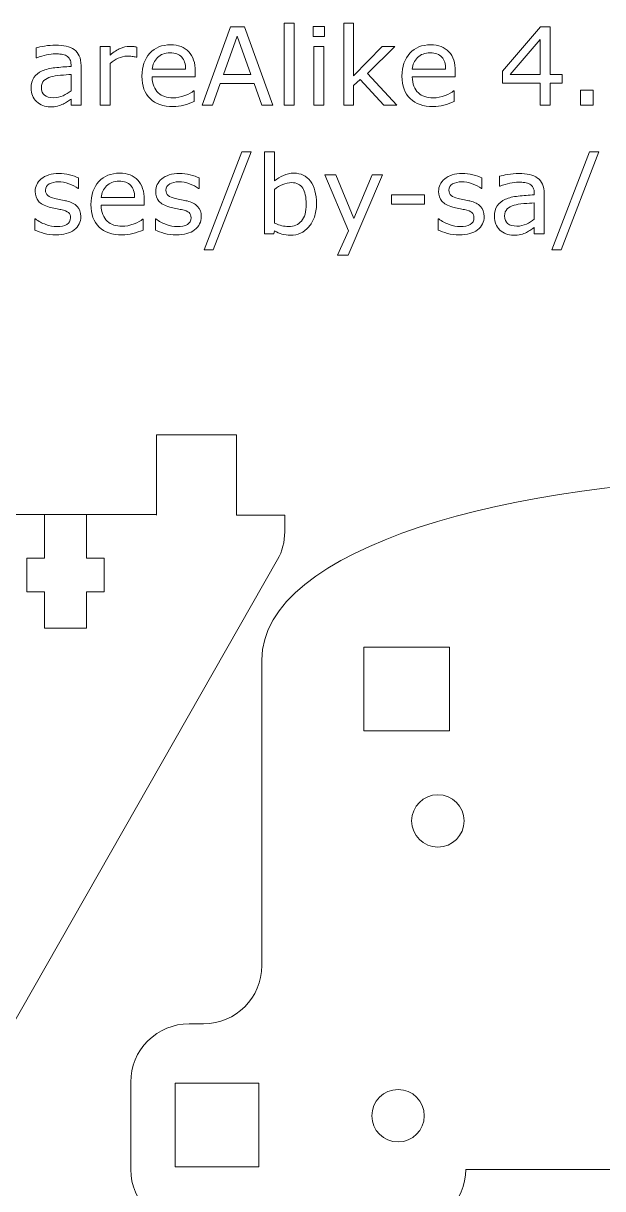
# Model space of a CAD drawing. Header units: inches. Extents: x -28 to 251, y 84 to 250.
# Drawn here: x 97.1 to 136.9, y 143.5 to 223.6 of the extents above; entities that cross this region are included whole.
import ezdxf

# ---------------------------------------------------------------- set-up
doc = ezdxf.new("R2010")
doc.units = ezdxf.units.IN
doc.header["$MEASUREMENT"] = 0
doc.layers.add('LAYER_1_0', color=7, linetype='Continuous')

# ---------------------------------------------------------------- blocks, each defined once
blk = doc.blocks.new('block 43')
at = {"layer": 'LAYER_1_0', "color": 7, "lineweight": 18}
blk.add_open_spline([(82.364, 183.118), (82.364, 183.118), (84.782, 183.118), (84.782, 183.118), (84.782, 183.118), (84.782, 186.051), (84.782, 186.051), (84.782, 186.051), (82.43, 186.051), (82.43, 186.051), (82.43, 186.051), (82.364, 186.043), (82.364, 186.043), (82.364, 186.043), (82.364, 189.81), (82.364, 189.81), (82.364, 189.81), (106.249, 189.81), (106.249, 189.81), (106.249, 189.81), (106.249, 189.755), (106.249, 189.755), (106.249, 189.755), (106.249, 189.776), (106.249, 189.776), (106.249, 189.776), (106.249, 195.283), (106.249, 195.283), (106.249, 195.283), (111.754, 195.283), (111.754, 195.283), (111.754, 195.283), (111.754, 189.776), (111.754, 189.776), (111.754, 189.776), (111.754, 189.755), (111.754, 189.755), (111.754, 189.755), (115.062, 189.755), (115.062, 189.755), (115.062, 189.755), (115.062, 188.605), (115.062, 188.605), (115.062, 187.941), (114.892, 187.285), (114.574, 186.702), (114.574, 186.702), (93.401, 149.547), (93.401, 149.547), (92.705, 148.278), (91.372, 147.488), (89.924, 147.488), (89.924, 147.488), (82.364, 147.488), (82.364, 147.488), (82.364, 147.488), (82.364, 150.931), (82.364, 150.931), (82.364, 150.931), (82.341, 150.931), (82.341, 150.931), (82.341, 150.931), (76.837, 150.931), (76.837, 150.931), (76.837, 150.931), (76.837, 156.437), (76.837, 156.437), (76.837, 156.437), (82.364, 156.437), (82.364, 156.437), (82.364, 156.437), (82.364, 183.118), (82.364, 183.118)], degree=3, knots=[0, 0, 0, 0, 1, 1, 1, 2, 2, 2, 3, 3, 3, 4, 4, 4, 5, 5, 5, 6, 6, 6, 7, 7, 7, 8, 8, 8, 9, 9, 9, 10, 10, 10, 11, 11, 11, 12, 12, 12, 13, 13, 13, 14, 14, 14, 15, 15, 15, 16, 16, 16, 17, 17, 17, 18, 18, 18, 19, 19, 19, 20, 20, 20, 21, 21, 21, 22, 22, 22, 23, 23, 23, 24, 24, 24, 24], dxfattribs=at)
blk = doc.blocks.new('block 42')
at = {"layer": 'LAYER_1_0'}
blk.add_blockref('block 43', (0, 0), dxfattribs=at)
blk = doc.blocks.new('block 47')
at = {"layer": 'LAYER_1_0', "color": 1, "lineweight": 18}
blk.add_lwpolyline([(113.283, 144.992), (107.532, 144.992), (107.532, 150.743), (113.283, 150.743), (113.283, 144.992)], dxfattribs=at)
blk = doc.blocks.new('block 46')
at = {"layer": 'LAYER_1_0'}
blk.add_blockref('block 47', (0, 0), dxfattribs=at)
blk = doc.blocks.new('block 51')
at = {"layer": 'LAYER_1_0', "color": 1, "lineweight": 18}
blk.add_open_spline([(124.644, 148.495), (124.644, 149.49), (123.837, 150.296), (122.843, 150.296), (121.848, 150.296), (121.042, 149.49), (121.042, 148.495), (121.042, 147.501), (121.848, 146.694), (122.843, 146.694), (123.837, 146.694), (124.644, 147.501), (124.644, 148.495)], degree=3, knots=[0, 0, 0, 0, 1, 1, 1, 2, 2, 2, 3, 3, 3, 4, 4, 4, 4], dxfattribs=at)
blk = doc.blocks.new('block 50')
at = {"layer": 'LAYER_1_0'}
blk.add_blockref('block 51', (0, 0), dxfattribs=at)
blk = doc.blocks.new('block 53')
at = {"layer": 'LAYER_1_0', "color": 1, "lineweight": 18}
blk.add_open_spline([(127.375, 168.754), (127.375, 169.748), (126.569, 170.554), (125.575, 170.554), (124.581, 170.554), (123.775, 169.748), (123.775, 168.754), (123.775, 167.76), (124.581, 166.954), (125.575, 166.954), (126.569, 166.954), (127.375, 167.76), (127.375, 168.754)], degree=3, knots=[0, 0, 0, 0, 1, 1, 1, 2, 2, 2, 3, 3, 3, 4, 4, 4, 4], dxfattribs=at)
blk = doc.blocks.new('block 52')
at = {"layer": 'LAYER_1_0'}
blk.add_blockref('block 53', (0, 0), dxfattribs=at)
blk = doc.blocks.new('block 57')
at = {"layer": 'LAYER_1_0', "color": 1, "lineweight": 18}
blk.add_lwpolyline([(126.365, 180.692), (126.365, 174.94), (120.49, 174.94), (120.49, 180.692), (126.365, 180.692)], dxfattribs=at)
blk = doc.blocks.new('block 56')
at = {"layer": 'LAYER_1_0'}
blk.add_blockref('block 57', (0, 0), dxfattribs=at)
blk = doc.blocks.new('block 75')
at = {"layer": 'LAYER_1_0', "color": 7, "lineweight": 18}
blk.add_open_spline([(183.482, 179.813), (183.482, 179.813), (183.482, 158.809), (183.482, 158.809), (183.482, 157.747), (183.905, 156.73), (184.654, 155.981), (185.404, 155.23), (186.422, 154.808), (187.481, 154.808), (187.481, 154.808), (188.483, 154.808), (188.483, 154.808), (189.542, 154.808), (190.559, 154.386), (191.31, 153.636), (192.06, 152.886), (192.482, 151.868), (192.482, 150.807), (192.482, 150.807), (192.482, 146.609), (192.482, 146.609), (192.482, 146.609), (192.482, 144.807), (192.482, 144.807), (192.482, 143.747), (192.06, 142.728), (191.31, 141.978), (190.559, 141.228), (189.542, 140.807), (188.483, 140.807), (188.483, 140.807), (173.482, 140.807), (173.482, 140.807), (172.422, 140.807), (171.405, 141.228), (170.654, 141.978), (169.905, 142.728), (169.482, 143.747), (169.482, 144.807), (169.482, 144.807), (169.482, 144.805), (169.482, 144.805), (169.482, 144.805), (155.834, 144.805), (155.834, 144.805), (155.834, 144.805), (155.834, 150.687), (155.834, 150.687), (155.834, 150.687), (140.898, 150.687), (140.898, 150.687), (140.898, 150.687), (140.898, 144.805), (140.898, 144.805), (140.898, 144.805), (140.898, 144.807), (140.898, 144.807), (140.898, 144.807), (127.488, 144.807), (127.488, 144.807), (127.488, 143.747), (127.066, 142.728), (126.318, 141.978), (125.569, 141.228), (124.551, 140.807), (123.49, 140.807), (123.49, 140.807), (123.613, 140.802), (123.613, 140.802), (123.613, 140.802), (108.489, 140.802), (108.489, 140.802), (108.489, 140.802), (108.49, 140.807), (108.49, 140.807), (106.281, 140.807), (104.489, 142.598), (104.489, 144.807), (104.489, 144.807), (104.489, 150.807), (104.489, 150.807), (104.489, 151.868), (104.912, 152.886), (105.662, 153.636), (106.412, 154.386), (107.43, 154.808), (108.49, 154.808), (108.49, 154.808), (109.489, 154.808), (109.489, 154.808), (111.699, 154.808), (113.489, 156.6), (113.489, 158.809), (113.489, 158.809), (113.489, 179.813), (113.489, 179.813), (113.489, 187.499), (130.681, 192.276), (148.366, 192.276), (166.051, 192.276), (183.482, 187.499), (183.482, 179.813)], degree=3, knots=[0, 0, 0, 0, 1, 1, 1, 2, 2, 2, 3, 3, 3, 4, 4, 4, 5, 5, 5, 6, 6, 6, 7, 7, 7, 8, 8, 8, 9, 9, 9, 10, 10, 10, 11, 11, 11, 12, 12, 12, 13, 13, 13, 14, 14, 14, 15, 15, 15, 16, 16, 16, 17, 17, 17, 18, 18, 18, 19, 19, 19, 20, 20, 20, 21, 21, 21, 22, 22, 22, 23, 23, 23, 24, 24, 24, 25, 25, 25, 26, 26, 26, 27, 27, 27, 28, 28, 28, 29, 29, 29, 30, 30, 30, 31, 31, 31, 32, 32, 32, 33, 33, 33, 34, 34, 34, 34], dxfattribs=at)
blk = doc.blocks.new('block 74')
at = {"layer": 'LAYER_1_0'}
blk.add_blockref('block 75', (0, 0), dxfattribs=at)
blk = doc.blocks.new('block 78')
at = {"layer": 'LAYER_1_0', "color": 1, "lineweight": 18}
blk.add_lwpolyline([(101.458, 189.798), (101.458, 186.794), (102.658, 186.794), (102.658, 184.494), (101.458, 184.494), (101.458, 181.993), (98.556, 181.993), (98.556, 184.494), (97.356, 184.494), (97.356, 186.794), (98.556, 186.794), (98.556, 189.798)], dxfattribs=at)
blk = doc.blocks.new('block 80')
at = {"layer": 'LAYER_1_0', "color": 7, "lineweight": 5}
for points in [[(115.704, 217.918), (115.02, 217.918), (115.02, 223.551), (115.704, 223.551), (115.704, 217.918)], [(122.757, 217.918), (121.855, 217.918), (120.231, 219.686), (119.792, 219.269), (119.792, 217.918), (119.108, 217.918), (119.108, 223.551), (119.792, 223.551), (119.792, 219.953), (121.749, 221.964), (122.625, 221.964), (120.739, 220.095), (122.757, 217.918)], [(114.245, 217.918), (113.482, 217.918), (112.958, 219.417), (110.634, 219.417), (110.11, 217.918), (109.382, 217.918), (111.338, 223.309), (112.29, 223.309), (114.245, 217.918)], [(112.734, 220.034), (111.796, 222.675), (110.854, 220.034), (112.734, 220.034)], [(117.781, 222.636), (117.01, 222.636), (117.01, 223.342), (117.781, 223.342), (117.781, 222.636)], [(134.098, 219.439), (133.293, 219.439), (133.293, 217.918), (132.599, 217.918), (132.599, 219.439), (130.019, 219.439), (130.019, 220.271), (132.628, 223.309), (133.293, 223.309), (133.293, 220.023), (134.098, 220.023), (134.098, 219.439)], [(117.737, 217.918), (117.054, 217.918), (117.054, 221.964), (117.737, 221.964), (117.737, 217.918)], [(132.599, 220.023), (132.599, 222.429), (130.533, 220.023), (132.599, 220.023)], [(136.228, 217.918), (135.368, 217.918), (135.368, 218.954), (136.228, 218.954), (136.228, 217.918)], [(112.751, 214.732), (110.157, 207.996), (109.531, 207.996), (112.113, 214.732), (112.751, 214.732)], [(136.625, 214.732), (134.032, 207.996), (133.406, 207.996), (135.988, 214.732), (136.625, 214.732)], [(121.771, 213.144), (119.41, 207.61), (118.691, 207.61), (119.436, 209.297), (117.824, 213.144), (118.565, 213.144), (119.805, 210.149), (121.064, 213.144), (121.771, 213.144)], [(124.654, 211.127), (122.394, 211.127), (122.394, 211.777), (124.654, 211.777), (124.654, 211.127)]]:
    blk.add_lwpolyline(points, dxfattribs=at)
for points, knots in [([(101.073, 217.918), (101.073, 217.918), (100.39, 217.918), (100.39, 217.918), (100.39, 217.918), (100.39, 218.35), (100.39, 218.35), (100.33, 218.308), (100.248, 218.251), (100.147, 218.178), (100.045, 218.104), (99.946, 218.046), (99.85, 218.003), (99.737, 217.947), (99.607, 217.901), (99.46, 217.864), (99.314, 217.827), (99.143, 217.807), (98.946, 217.807), (98.582, 217.807), (98.275, 217.928), (98.023, 218.169), (97.771, 218.41), (97.645, 218.717), (97.645, 219.09), (97.645, 219.396), (97.71, 219.644), (97.841, 219.832), (97.972, 220.022), (98.159, 220.17), (98.401, 220.279), (98.647, 220.387), (98.941, 220.46), (99.284, 220.499), (99.628, 220.537), (99.996, 220.566), (100.39, 220.586), (100.39, 220.586), (100.39, 220.691), (100.39, 220.691), (100.39, 220.846), (100.363, 220.974), (100.308, 221.075), (100.255, 221.177), (100.177, 221.257), (100.076, 221.315), (99.98, 221.371), (99.865, 221.408), (99.73, 221.427), (99.595, 221.447), (99.454, 221.456), (99.307, 221.456), (99.13, 221.456), (98.931, 221.433), (98.712, 221.386), (98.493, 221.339), (98.267, 221.27), (98.034, 221.181), (98.034, 221.181), (97.997, 221.181), (97.997, 221.181), (97.997, 221.181), (97.997, 221.868), (97.997, 221.868), (98.13, 221.904), (98.322, 221.944), (98.573, 221.987), (98.824, 222.03), (99.071, 222.052), (99.315, 222.052), (99.599, 222.052), (99.847, 222.028), (100.058, 221.981), (100.27, 221.935), (100.452, 221.855), (100.607, 221.741), (100.758, 221.63), (100.875, 221.487), (100.954, 221.311), (101.034, 221.135), (101.073, 220.917), (101.073, 220.657), (101.073, 220.657), (101.073, 217.918), (101.073, 217.918)], [0, 0, 0, 0, 1, 1, 1, 2, 2, 2, 3, 3, 3, 4, 4, 4, 5, 5, 5, 6, 6, 6, 7, 7, 7, 8, 8, 8, 9, 9, 9, 10, 10, 10, 11, 11, 11, 12, 12, 12, 13, 13, 13, 14, 14, 14, 15, 15, 15, 16, 16, 16, 17, 17, 17, 18, 18, 18, 19, 19, 19, 20, 20, 20, 21, 21, 21, 22, 22, 22, 23, 23, 23, 24, 24, 24, 25, 25, 25, 26, 26, 26, 27, 27, 27, 28, 28, 28, 28]), ([(104.906, 221.225), (104.906, 221.225), (104.869, 221.225), (104.869, 221.225), (104.768, 221.248), (104.67, 221.265), (104.574, 221.276), (104.479, 221.286), (104.367, 221.291), (104.237, 221.291), (104.026, 221.291), (103.824, 221.245), (103.629, 221.152), (103.433, 221.059), (103.245, 220.938), (103.065, 220.792), (103.065, 220.792), (103.065, 217.918), (103.065, 217.918), (103.065, 217.918), (102.381, 217.918), (102.381, 217.918), (102.381, 217.918), (102.381, 221.964), (102.381, 221.964), (102.381, 221.964), (103.065, 221.964), (103.065, 221.964), (103.065, 221.964), (103.065, 221.366), (103.065, 221.366), (103.335, 221.583), (103.572, 221.738), (103.779, 221.828), (103.985, 221.919), (104.195, 221.964), (104.41, 221.964), (104.528, 221.964), (104.613, 221.961), (104.666, 221.955), (104.72, 221.948), (104.799, 221.937), (104.906, 221.921), (104.906, 221.921), (104.906, 221.225), (104.906, 221.225)], [0, 0, 0, 0, 1, 1, 1, 2, 2, 2, 3, 3, 3, 4, 4, 4, 5, 5, 5, 6, 6, 6, 7, 7, 7, 8, 8, 8, 9, 9, 9, 10, 10, 10, 11, 11, 11, 12, 12, 12, 13, 13, 13, 14, 14, 14, 15, 15, 15, 15]), ([(108.916, 219.88), (108.916, 219.88), (105.961, 219.88), (105.961, 219.88), (105.961, 219.631), (105.998, 219.413), (106.073, 219.229), (106.147, 219.043), (106.248, 218.892), (106.378, 218.773), (106.503, 218.657), (106.65, 218.57), (106.822, 218.512), (106.993, 218.454), (107.181, 218.425), (107.387, 218.425), (107.66, 218.425), (107.935, 218.479), (108.212, 218.589), (108.488, 218.698), (108.686, 218.804), (108.803, 218.91), (108.803, 218.91), (108.838, 218.91), (108.838, 218.91), (108.838, 218.91), (108.838, 218.169), (108.838, 218.169), (108.61, 218.073), (108.376, 217.992), (108.138, 217.927), (107.899, 217.862), (107.649, 217.829), (107.387, 217.829), (106.718, 217.829), (106.195, 218.011), (105.819, 218.374), (105.444, 218.736), (105.256, 219.252), (105.256, 219.919), (105.256, 220.58), (105.435, 221.104), (105.795, 221.492), (106.155, 221.88), (106.629, 222.074), (107.216, 222.074), (107.759, 222.074), (108.179, 221.915), (108.474, 221.598), (108.768, 221.281), (108.916, 220.831), (108.916, 220.248), (108.916, 220.248), (108.916, 219.88), (108.916, 219.88)], [0, 0, 0, 0, 1, 1, 1, 2, 2, 2, 3, 3, 3, 4, 4, 4, 5, 5, 5, 6, 6, 6, 7, 7, 7, 8, 8, 8, 9, 9, 9, 10, 10, 10, 11, 11, 11, 12, 12, 12, 13, 13, 13, 14, 14, 14, 15, 15, 15, 16, 16, 16, 17, 17, 17, 18, 18, 18, 18]), ([(126.772, 219.88), (126.772, 219.88), (123.817, 219.88), (123.817, 219.88), (123.817, 219.631), (123.854, 219.413), (123.929, 219.229), (124.003, 219.043), (124.104, 218.892), (124.234, 218.773), (124.359, 218.657), (124.506, 218.57), (124.678, 218.512), (124.849, 218.454), (125.037, 218.425), (125.243, 218.425), (125.516, 218.425), (125.791, 218.479), (126.068, 218.589), (126.344, 218.698), (126.541, 218.804), (126.659, 218.91), (126.659, 218.91), (126.694, 218.91), (126.694, 218.91), (126.694, 218.91), (126.694, 218.169), (126.694, 218.169), (126.466, 218.073), (126.232, 217.992), (125.994, 217.927), (125.755, 217.862), (125.505, 217.829), (125.243, 217.829), (124.574, 217.829), (124.051, 218.011), (123.675, 218.374), (123.3, 218.736), (123.112, 219.252), (123.112, 219.919), (123.112, 220.58), (123.291, 221.104), (123.651, 221.492), (124.011, 221.88), (124.485, 222.074), (125.072, 222.074), (125.615, 222.074), (126.035, 221.915), (126.33, 221.598), (126.624, 221.281), (126.772, 220.831), (126.772, 220.248), (126.772, 220.248), (126.772, 219.88), (126.772, 219.88)], [0, 0, 0, 0, 1, 1, 1, 2, 2, 2, 3, 3, 3, 4, 4, 4, 5, 5, 5, 6, 6, 6, 7, 7, 7, 8, 8, 8, 9, 9, 9, 10, 10, 10, 11, 11, 11, 12, 12, 12, 13, 13, 13, 14, 14, 14, 15, 15, 15, 16, 16, 16, 17, 17, 17, 18, 18, 18, 18]), ([(108.254, 220.398), (108.252, 220.756), (108.163, 221.033), (107.988, 221.229), (107.812, 221.425), (107.545, 221.523), (107.187, 221.523), (106.826, 221.523), (106.539, 221.415), (106.325, 221.2), (106.111, 220.984), (105.99, 220.718), (105.961, 220.398), (105.961, 220.398), (108.254, 220.398), (108.254, 220.398)], [0, 0, 0, 0, 1, 1, 1, 2, 2, 2, 3, 3, 3, 4, 4, 4, 5, 5, 5, 5]), ([(126.11, 220.398), (126.108, 220.756), (126.019, 221.033), (125.843, 221.229), (125.668, 221.425), (125.401, 221.523), (125.043, 221.523), (124.682, 221.523), (124.394, 221.415), (124.181, 221.2), (123.967, 220.984), (123.846, 220.718), (123.817, 220.398), (123.817, 220.398), (126.11, 220.398), (126.11, 220.398)], [0, 0, 0, 0, 1, 1, 1, 2, 2, 2, 3, 3, 3, 4, 4, 4, 5, 5, 5, 5]), ([(100.39, 218.91), (100.39, 218.91), (100.39, 220.034), (100.39, 220.034), (100.184, 220.023), (99.942, 220.005), (99.663, 219.981), (99.384, 219.956), (99.163, 219.921), (99.001, 219.875), (98.806, 219.82), (98.65, 219.734), (98.53, 219.617), (98.41, 219.5), (98.35, 219.339), (98.35, 219.134), (98.35, 218.902), (98.42, 218.729), (98.559, 218.611), (98.698, 218.494), (98.91, 218.436), (99.194, 218.436), (99.431, 218.436), (99.648, 218.483), (99.844, 218.575), (100.04, 218.668), (100.222, 218.78), (100.39, 218.91)], [0, 0, 0, 0, 1, 1, 1, 2, 2, 2, 3, 3, 3, 4, 4, 4, 5, 5, 5, 6, 6, 6, 7, 7, 7, 8, 8, 8, 9, 9, 9, 9]), ([(117.24, 211.152), (117.24, 210.815), (117.191, 210.51), (117.096, 210.24), (117.001, 209.97), (116.872, 209.743), (116.711, 209.56), (116.54, 209.37), (116.352, 209.226), (116.146, 209.131), (115.942, 209.036), (115.716, 208.988), (115.47, 208.988), (115.24, 208.988), (115.04, 209.015), (114.869, 209.07), (114.697, 209.124), (114.528, 209.197), (114.362, 209.288), (114.362, 209.288), (114.318, 209.098), (114.318, 209.098), (114.318, 209.098), (113.679, 209.098), (113.679, 209.098), (113.679, 209.098), (113.679, 214.732), (113.679, 214.732), (113.679, 214.732), (114.362, 214.732), (114.362, 214.732), (114.362, 214.732), (114.362, 212.719), (114.362, 212.719), (114.553, 212.876), (114.755, 213.004), (114.97, 213.104), (115.185, 213.205), (115.426, 213.254), (115.694, 213.254), (116.172, 213.254), (116.549, 213.071), (116.825, 212.705), (117.101, 212.338), (117.24, 211.82), (117.24, 211.152)], [0, 0, 0, 0, 1, 1, 1, 2, 2, 2, 3, 3, 3, 4, 4, 4, 5, 5, 5, 6, 6, 6, 7, 7, 7, 8, 8, 8, 9, 9, 9, 10, 10, 10, 11, 11, 11, 12, 12, 12, 13, 13, 13, 14, 14, 14, 15, 15, 15, 15]), ([(101.059, 210.269), (101.059, 209.901), (100.906, 209.599), (100.601, 209.363), (100.297, 209.128), (99.881, 209.01), (99.354, 209.01), (99.055, 209.01), (98.782, 209.046), (98.532, 209.117), (98.283, 209.188), (98.074, 209.266), (97.906, 209.35), (97.906, 209.35), (97.906, 210.112), (97.906, 210.112), (97.906, 210.112), (97.942, 210.112), (97.942, 210.112), (98.155, 209.95), (98.392, 209.822), (98.653, 209.727), (98.914, 209.631), (99.165, 209.583), (99.404, 209.583), (99.701, 209.583), (99.934, 209.631), (100.101, 209.728), (100.269, 209.824), (100.353, 209.975), (100.353, 210.182), (100.353, 210.34), (100.308, 210.461), (100.217, 210.542), (100.126, 210.624), (99.951, 210.694), (99.693, 210.752), (99.597, 210.773), (99.472, 210.799), (99.318, 210.828), (99.163, 210.857), (99.023, 210.888), (98.897, 210.921), (98.545, 211.015), (98.295, 211.153), (98.148, 211.334), (98.001, 211.515), (97.928, 211.738), (97.928, 212.003), (97.928, 212.168), (97.962, 212.325), (98.031, 212.472), (98.099, 212.618), (98.203, 212.749), (98.343, 212.865), (98.478, 212.978), (98.649, 213.067), (98.858, 213.133), (99.066, 213.199), (99.299, 213.232), (99.557, 213.232), (99.798, 213.232), (100.041, 213.203), (100.288, 213.143), (100.535, 213.084), (100.74, 213.012), (100.904, 212.927), (100.904, 212.927), (100.904, 212.196), (100.904, 212.196), (100.904, 212.196), (100.868, 212.196), (100.868, 212.196), (100.696, 212.326), (100.486, 212.436), (100.24, 212.525), (99.993, 212.614), (99.75, 212.659), (99.513, 212.659), (99.267, 212.659), (99.059, 212.611), (98.888, 212.517), (98.718, 212.422), (98.633, 212.281), (98.633, 212.093), (98.633, 211.927), (98.684, 211.802), (98.788, 211.718), (98.888, 211.634), (99.05, 211.566), (99.276, 211.512), (99.4, 211.484), (99.539, 211.455), (99.693, 211.426), (99.847, 211.397), (99.976, 211.371), (100.079, 211.346), (100.392, 211.275), (100.634, 211.151), (100.804, 210.975), (100.973, 210.797), (101.059, 210.562), (101.059, 210.269)], [0, 0, 0, 0, 1, 1, 1, 2, 2, 2, 3, 3, 3, 4, 4, 4, 5, 5, 5, 6, 6, 6, 7, 7, 7, 8, 8, 8, 9, 9, 9, 10, 10, 10, 11, 11, 11, 12, 12, 12, 13, 13, 13, 14, 14, 14, 15, 15, 15, 16, 16, 16, 17, 17, 17, 18, 18, 18, 19, 19, 19, 20, 20, 20, 21, 21, 21, 22, 22, 22, 23, 23, 23, 24, 24, 24, 25, 25, 25, 26, 26, 26, 27, 27, 27, 28, 28, 28, 29, 29, 29, 30, 30, 30, 31, 31, 31, 32, 32, 32, 33, 33, 33, 34, 34, 34, 34]), ([(105.414, 211.061), (105.414, 211.061), (102.46, 211.061), (102.46, 211.061), (102.46, 210.812), (102.497, 210.594), (102.571, 210.409), (102.646, 210.224), (102.747, 210.072), (102.876, 209.954), (103.001, 209.837), (103.149, 209.751), (103.32, 209.693), (103.491, 209.634), (103.68, 209.605), (103.886, 209.605), (104.159, 209.605), (104.434, 209.66), (104.711, 209.769), (104.987, 209.878), (105.184, 209.985), (105.301, 210.09), (105.301, 210.09), (105.337, 210.09), (105.337, 210.09), (105.337, 210.09), (105.337, 209.35), (105.337, 209.35), (105.108, 209.253), (104.875, 209.173), (104.636, 209.108), (104.398, 209.043), (104.148, 209.01), (103.885, 209.01), (103.216, 209.01), (102.693, 209.191), (102.318, 209.554), (101.942, 209.917), (101.754, 210.432), (101.754, 211.1), (101.754, 211.761), (101.934, 212.284), (102.293, 212.673), (102.653, 213.061), (103.127, 213.254), (103.714, 213.254), (104.258, 213.254), (104.678, 213.096), (104.972, 212.779), (105.267, 212.462), (105.414, 212.012), (105.414, 211.428), (105.414, 211.428), (105.414, 211.061), (105.414, 211.061)], [0, 0, 0, 0, 1, 1, 1, 2, 2, 2, 3, 3, 3, 4, 4, 4, 5, 5, 5, 6, 6, 6, 7, 7, 7, 8, 8, 8, 9, 9, 9, 10, 10, 10, 11, 11, 11, 12, 12, 12, 13, 13, 13, 14, 14, 14, 15, 15, 15, 16, 16, 16, 17, 17, 17, 18, 18, 18, 18]), ([(109.331, 210.269), (109.331, 209.901), (109.179, 209.599), (108.874, 209.363), (108.57, 209.128), (108.154, 209.01), (107.627, 209.01), (107.328, 209.01), (107.054, 209.046), (106.805, 209.117), (106.556, 209.188), (106.347, 209.266), (106.178, 209.35), (106.178, 209.35), (106.178, 210.112), (106.178, 210.112), (106.178, 210.112), (106.215, 210.112), (106.215, 210.112), (106.428, 209.95), (106.665, 209.822), (106.926, 209.727), (107.187, 209.631), (107.438, 209.583), (107.677, 209.583), (107.974, 209.583), (108.207, 209.631), (108.374, 209.728), (108.542, 209.824), (108.626, 209.975), (108.626, 210.182), (108.626, 210.34), (108.58, 210.461), (108.49, 210.542), (108.399, 210.624), (108.224, 210.694), (107.966, 210.752), (107.87, 210.773), (107.745, 210.799), (107.591, 210.828), (107.436, 210.857), (107.296, 210.888), (107.169, 210.921), (106.818, 211.015), (106.568, 211.153), (106.421, 211.334), (106.274, 211.515), (106.2, 211.738), (106.2, 212.003), (106.2, 212.168), (106.235, 212.325), (106.304, 212.472), (106.372, 212.618), (106.476, 212.749), (106.616, 212.865), (106.751, 212.978), (106.922, 213.067), (107.13, 213.133), (107.339, 213.199), (107.572, 213.232), (107.83, 213.232), (108.07, 213.232), (108.314, 213.203), (108.561, 213.143), (108.808, 213.084), (109.014, 213.012), (109.177, 212.927), (109.177, 212.927), (109.177, 212.196), (109.177, 212.196), (109.177, 212.196), (109.141, 212.196), (109.141, 212.196), (108.969, 212.326), (108.759, 212.436), (108.512, 212.525), (108.265, 212.614), (108.023, 212.659), (107.786, 212.659), (107.54, 212.659), (107.331, 212.611), (107.161, 212.517), (106.991, 212.422), (106.906, 212.281), (106.906, 212.093), (106.906, 211.927), (106.957, 211.802), (107.06, 211.718), (107.161, 211.634), (107.323, 211.566), (107.548, 211.512), (107.673, 211.484), (107.812, 211.455), (107.966, 211.426), (108.121, 211.397), (108.249, 211.371), (108.352, 211.346), (108.665, 211.275), (108.907, 211.151), (109.077, 210.975), (109.247, 210.797), (109.331, 210.562), (109.331, 210.269)], [0, 0, 0, 0, 1, 1, 1, 2, 2, 2, 3, 3, 3, 4, 4, 4, 5, 5, 5, 6, 6, 6, 7, 7, 7, 8, 8, 8, 9, 9, 9, 10, 10, 10, 11, 11, 11, 12, 12, 12, 13, 13, 13, 14, 14, 14, 15, 15, 15, 16, 16, 16, 17, 17, 17, 18, 18, 18, 19, 19, 19, 20, 20, 20, 21, 21, 21, 22, 22, 22, 23, 23, 23, 24, 24, 24, 25, 25, 25, 26, 26, 26, 27, 27, 27, 28, 28, 28, 29, 29, 29, 30, 30, 30, 31, 31, 31, 32, 32, 32, 33, 33, 33, 34, 34, 34, 34]), ([(128.757, 210.269), (128.757, 209.901), (128.605, 209.599), (128.301, 209.363), (127.996, 209.128), (127.58, 209.01), (127.053, 209.01), (126.754, 209.01), (126.48, 209.046), (126.231, 209.117), (125.982, 209.188), (125.773, 209.266), (125.604, 209.35), (125.604, 209.35), (125.604, 210.112), (125.604, 210.112), (125.604, 210.112), (125.64, 210.112), (125.64, 210.112), (125.853, 209.95), (126.091, 209.822), (126.352, 209.727), (126.613, 209.631), (126.863, 209.583), (127.103, 209.583), (127.4, 209.583), (127.632, 209.631), (127.8, 209.728), (127.968, 209.824), (128.052, 209.975), (128.052, 210.182), (128.052, 210.34), (128.006, 210.461), (127.915, 210.542), (127.824, 210.624), (127.65, 210.694), (127.392, 210.752), (127.296, 210.773), (127.171, 210.799), (127.017, 210.828), (126.863, 210.857), (126.722, 210.888), (126.595, 210.921), (126.243, 211.015), (125.994, 211.153), (125.847, 211.334), (125.7, 211.515), (125.626, 211.738), (125.626, 212.003), (125.626, 212.168), (125.661, 212.325), (125.729, 212.472), (125.798, 212.618), (125.902, 212.749), (126.042, 212.865), (126.176, 212.978), (126.348, 213.067), (126.557, 213.133), (126.765, 213.199), (126.998, 213.232), (127.255, 213.232), (127.496, 213.232), (127.74, 213.203), (127.987, 213.143), (128.234, 213.084), (128.439, 213.012), (128.603, 212.927), (128.603, 212.927), (128.603, 212.196), (128.603, 212.196), (128.603, 212.196), (128.567, 212.196), (128.567, 212.196), (128.394, 212.326), (128.185, 212.436), (127.938, 212.525), (127.691, 212.614), (127.45, 212.659), (127.213, 212.659), (126.965, 212.659), (126.757, 212.611), (126.587, 212.517), (126.417, 212.422), (126.332, 212.281), (126.332, 212.093), (126.332, 211.927), (126.383, 211.802), (126.486, 211.718), (126.586, 211.634), (126.749, 211.566), (126.974, 211.512), (127.098, 211.484), (127.237, 211.455), (127.392, 211.426), (127.546, 211.397), (127.675, 211.371), (127.778, 211.346), (128.091, 211.275), (128.333, 211.151), (128.502, 210.975), (128.673, 210.797), (128.757, 210.562), (128.757, 210.269)], [0, 0, 0, 0, 1, 1, 1, 2, 2, 2, 3, 3, 3, 4, 4, 4, 5, 5, 5, 6, 6, 6, 7, 7, 7, 8, 8, 8, 9, 9, 9, 10, 10, 10, 11, 11, 11, 12, 12, 12, 13, 13, 13, 14, 14, 14, 15, 15, 15, 16, 16, 16, 17, 17, 17, 18, 18, 18, 19, 19, 19, 20, 20, 20, 21, 21, 21, 22, 22, 22, 23, 23, 23, 24, 24, 24, 25, 25, 25, 26, 26, 26, 27, 27, 27, 28, 28, 28, 29, 29, 29, 30, 30, 30, 31, 31, 31, 32, 32, 32, 33, 33, 33, 34, 34, 34, 34]), ([(132.882, 209.098), (132.882, 209.098), (132.198, 209.098), (132.198, 209.098), (132.198, 209.098), (132.198, 209.53), (132.198, 209.53), (132.138, 209.489), (132.057, 209.432), (131.955, 209.359), (131.853, 209.285), (131.754, 209.226), (131.657, 209.184), (131.544, 209.128), (131.415, 209.082), (131.269, 209.044), (131.122, 209.007), (130.95, 208.988), (130.753, 208.988), (130.391, 208.988), (130.084, 209.109), (129.832, 209.35), (129.579, 209.59), (129.453, 209.897), (129.453, 210.271), (129.453, 210.577), (129.519, 210.824), (129.65, 211.013), (129.781, 211.202), (129.967, 211.351), (130.21, 211.459), (130.454, 211.568), (130.749, 211.641), (131.092, 211.679), (131.436, 211.718), (131.804, 211.747), (132.198, 211.766), (132.198, 211.766), (132.198, 211.871), (132.198, 211.871), (132.198, 212.027), (132.171, 212.155), (132.117, 212.256), (132.063, 212.358), (131.985, 212.438), (131.884, 212.496), (131.788, 212.552), (131.673, 212.589), (131.538, 212.608), (131.403, 212.627), (131.263, 212.637), (131.116, 212.637), (130.937, 212.637), (130.739, 212.614), (130.52, 212.567), (130.301, 212.519), (130.075, 212.451), (129.842, 212.361), (129.842, 212.361), (129.806, 212.361), (129.806, 212.361), (129.806, 212.361), (129.806, 213.049), (129.806, 213.049), (129.938, 213.085), (130.13, 213.125), (130.381, 213.168), (130.632, 213.211), (130.88, 213.232), (131.123, 213.232), (131.407, 213.232), (131.655, 213.209), (131.866, 213.162), (132.078, 213.115), (132.26, 213.035), (132.415, 212.922), (132.567, 212.811), (132.683, 212.667), (132.762, 212.492), (132.842, 212.316), (132.882, 212.097), (132.882, 211.838), (132.882, 211.838), (132.882, 209.098), (132.882, 209.098)], [0, 0, 0, 0, 1, 1, 1, 2, 2, 2, 3, 3, 3, 4, 4, 4, 5, 5, 5, 6, 6, 6, 7, 7, 7, 8, 8, 8, 9, 9, 9, 10, 10, 10, 11, 11, 11, 12, 12, 12, 13, 13, 13, 14, 14, 14, 15, 15, 15, 16, 16, 16, 17, 17, 17, 18, 18, 18, 19, 19, 19, 20, 20, 20, 21, 21, 21, 22, 22, 22, 23, 23, 23, 24, 24, 24, 25, 25, 25, 26, 26, 26, 27, 27, 27, 28, 28, 28, 28]), ([(104.753, 211.579), (104.751, 211.937), (104.662, 212.214), (104.486, 212.41), (104.31, 212.605), (104.044, 212.703), (103.685, 212.703), (103.324, 212.703), (103.037, 212.596), (102.823, 212.381), (102.61, 212.165), (102.488, 211.898), (102.46, 211.579), (102.46, 211.579), (104.753, 211.579), (104.753, 211.579)], [0, 0, 0, 0, 1, 1, 1, 2, 2, 2, 3, 3, 3, 4, 4, 4, 5, 5, 5, 5]), ([(116.534, 211.13), (116.534, 211.613), (116.454, 211.98), (116.295, 212.229), (116.137, 212.479), (115.88, 212.604), (115.525, 212.604), (115.328, 212.604), (115.128, 212.561), (114.926, 212.476), (114.723, 212.39), (114.535, 212.279), (114.362, 212.144), (114.362, 212.144), (114.362, 209.826), (114.362, 209.826), (114.555, 209.74), (114.721, 209.679), (114.859, 209.645), (114.998, 209.611), (115.155, 209.594), (115.33, 209.594), (115.707, 209.594), (116.001, 209.718), (116.214, 209.966), (116.427, 210.213), (116.534, 210.602), (116.534, 211.13)], [0, 0, 0, 0, 1, 1, 1, 2, 2, 2, 3, 3, 3, 4, 4, 4, 5, 5, 5, 6, 6, 6, 7, 7, 7, 8, 8, 8, 9, 9, 9, 9]), ([(132.198, 210.09), (132.198, 210.09), (132.198, 211.215), (132.198, 211.215), (131.992, 211.203), (131.75, 211.185), (131.471, 211.161), (131.192, 211.137), (130.971, 211.102), (130.809, 211.056), (130.614, 211.001), (130.458, 210.914), (130.338, 210.797), (130.218, 210.68), (130.159, 210.52), (130.159, 210.314), (130.159, 210.083), (130.228, 209.909), (130.367, 209.792), (130.505, 209.675), (130.718, 209.616), (131.002, 209.616), (131.239, 209.616), (131.456, 209.663), (131.652, 209.755), (131.848, 209.849), (132.03, 209.96), (132.198, 210.09)], [0, 0, 0, 0, 1, 1, 1, 2, 2, 2, 3, 3, 3, 4, 4, 4, 5, 5, 5, 6, 6, 6, 7, 7, 7, 8, 8, 8, 9, 9, 9, 9])]:
    blk.add_open_spline(points, degree=3, knots=knots, dxfattribs=at)

msp = doc.modelspace()

# ---------------------------------------------------------------- block references
at = {"layer": 'LAYER_1_0'}
for name in ['block 80', 'block 42', 'block 74', 'block 78', 'block 56', 'block 52', 'block 46', 'block 50']:
    msp.add_blockref(name, (0, 0), dxfattribs=at)

doc.saveas('drawing.dxf')
